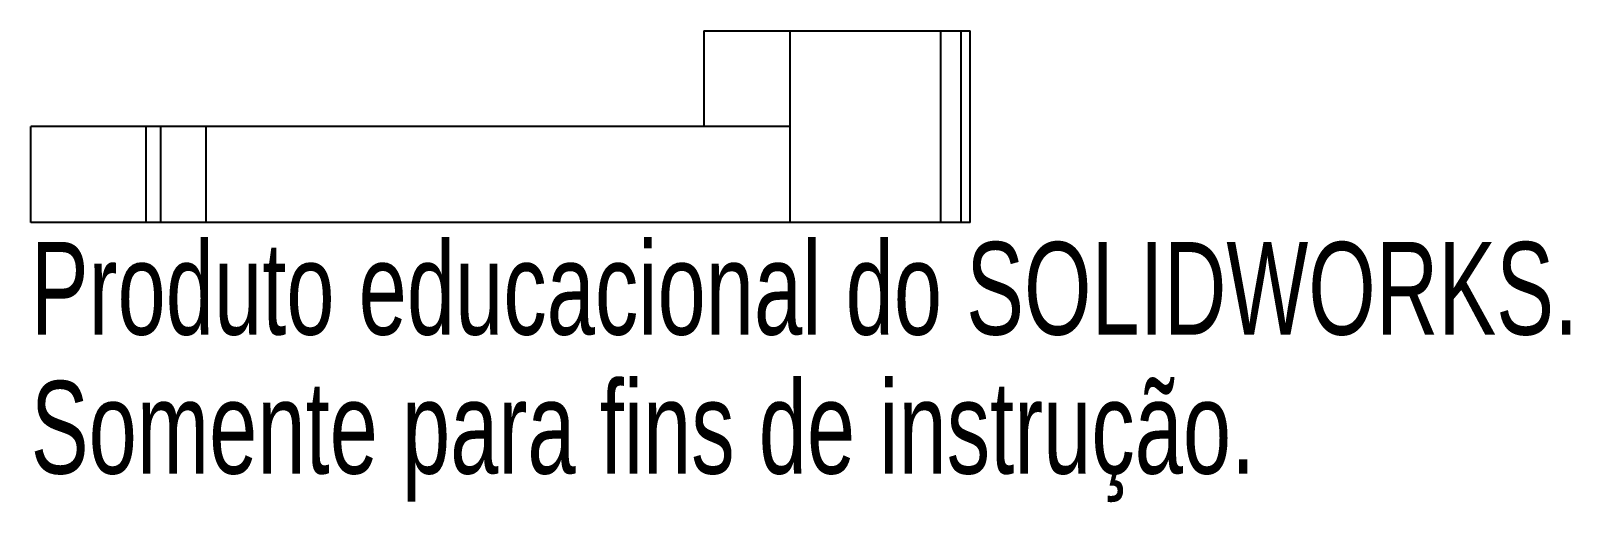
# Paper-space layout '_Inferior' of a CAD drawing. Header units: millimetres. Extents: x -8 to 72.3, y -14.6 to 10.
import ezdxf

# ---------------------------------------------------------------- set-up
doc = ezdxf.new("R2010")
doc.units = ezdxf.units.MM
doc.styles.add('SLDTEXTSTYLE0', font='TXT', dxfattribs={"width": 0.7})

psp = doc.layouts.new('_Inferior')

# ---------------------------------------------------------------- linework, layer by layer
at = {"color": 7, "linetype": 'Continuous', "lineweight": 25}
for p, q in [((27.115, 10), (27.115, 5)), ((27.115, 10), (41.011, 10)), ((31.598, 10), (31.598, 0)), ((39.467, 10), (39.467, 0)), ((40.533, 0), (40.533, 10)), ((41.011, 0), (41.011, 10)), ((-8, 0), (-8, 5)), ((31.598, 5), (-8, 5)), ((-2, 5), (-2, 0)), ((-1.222, 0), (-1.222, 5)), ((1.125, 5), (1.125, 0)), ((41.011, 0), (-8, 0))]:
    psp.add_line(p, q, dxfattribs=at)

# ---------------------------------------------------------------- texts
at = {"color": 7, "linetype": 'Continuous', "char_height": 4.83362, "attachment_point": 1, "style": 'SLDTEXTSTYLE0'}
for s, insert in [('Produto educacional do SOLIDWORKS.', (-8, -1.02)), ('Somente para fins de instrução.', (-8, -8.27))]:
    psp.add_mtext(s, dxfattribs=dict(at, insert=insert))

doc.saveas('drawing.dxf')
